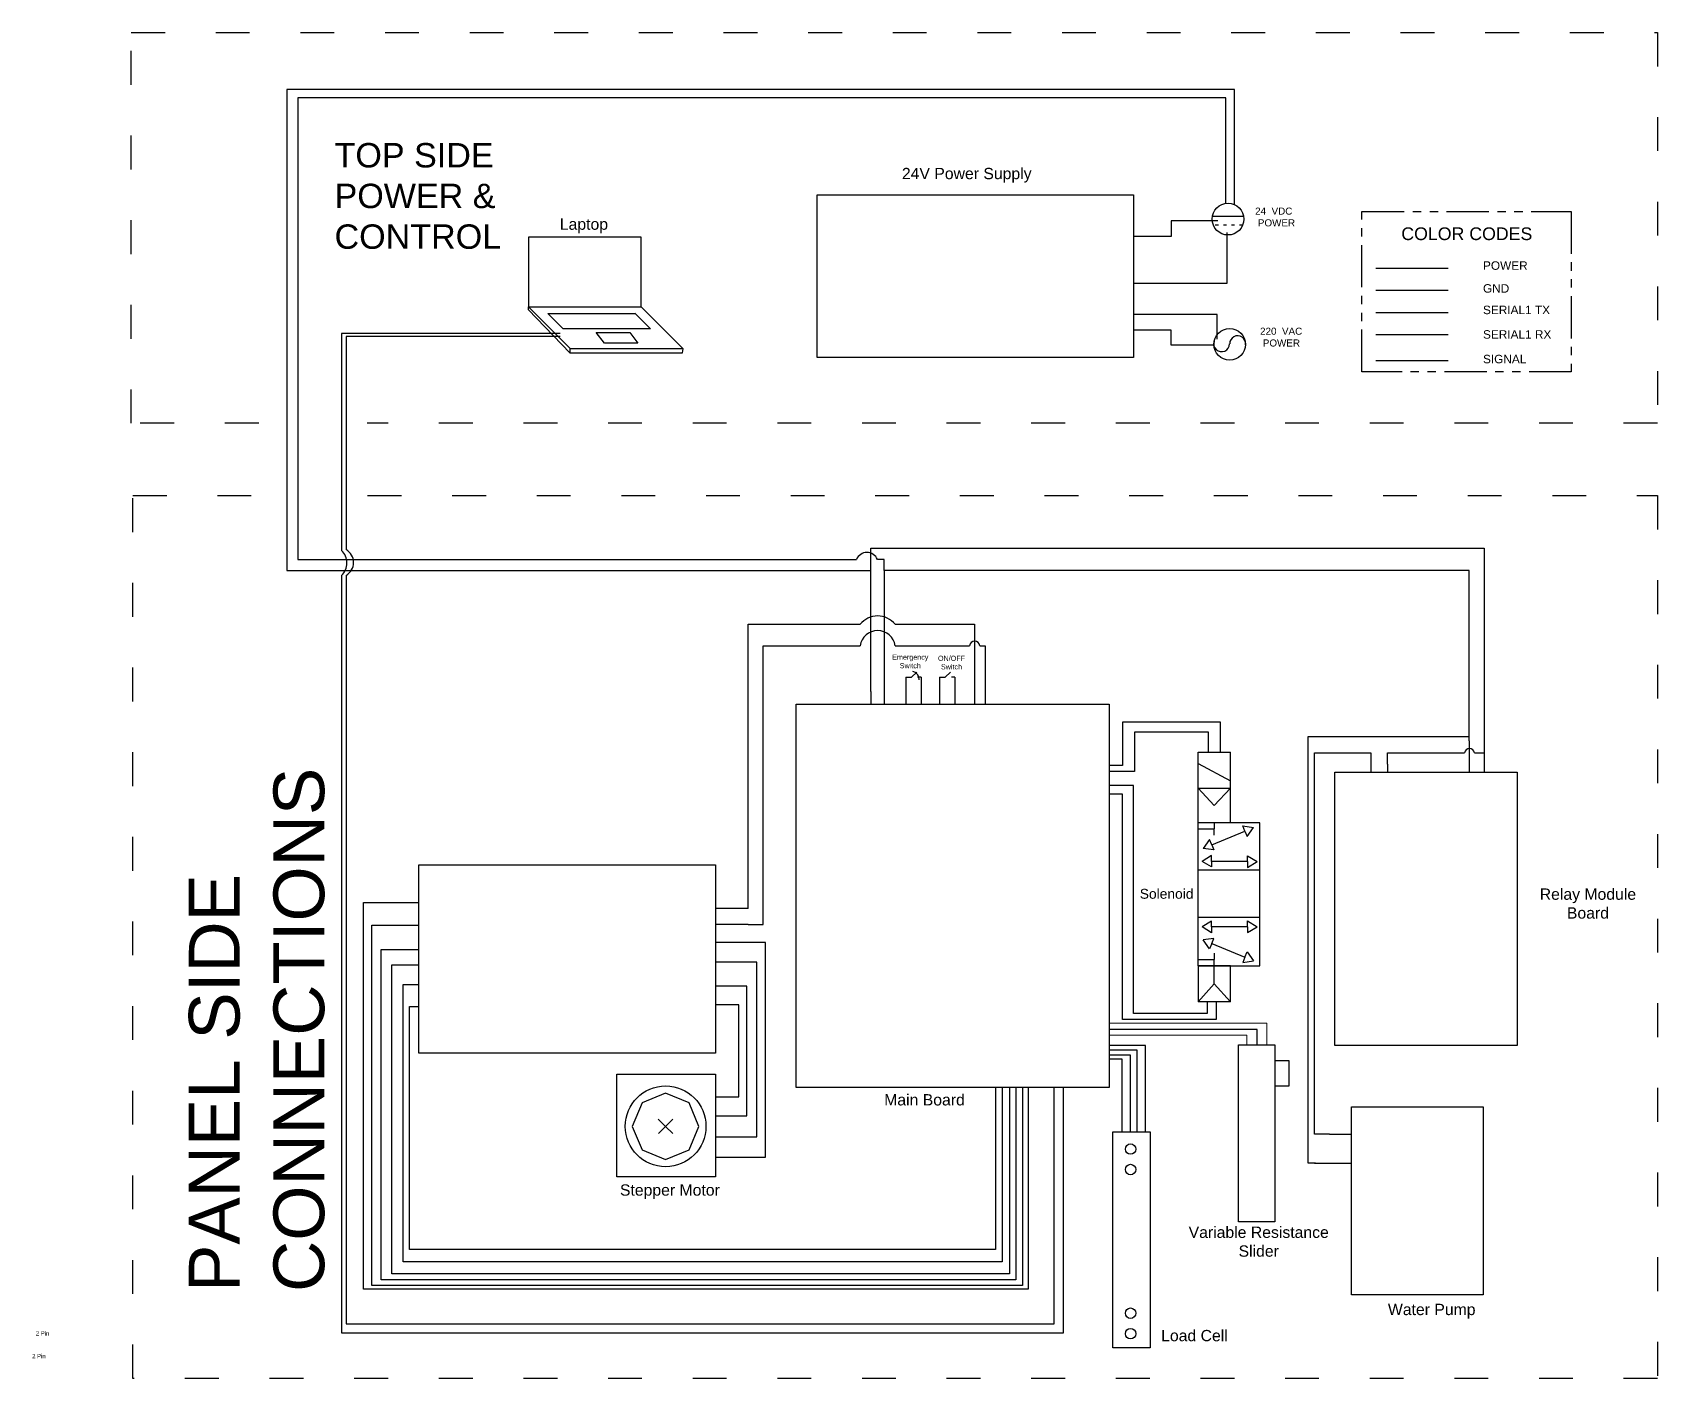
# Model space of a CAD drawing. Header units: inches. Extents: x -323 to 11534, y -531 to 5622.
# Drawn here: x 5773 to 11534, y 851 to 5622 of the extents above; entities that cross this region are included whole.
import ezdxf

# ---------------------------------------------------------------- set-up
doc = ezdxf.new("R2010")
doc.units = ezdxf.units.IN
doc.header["$LTSCALE"] = 5
doc.header["$MEASUREMENT"] = 0
doc.header["$XCLIPFRAME"] = 2
for name, pattern in [('ACAD_ISO02W100', [15, 12, -3]), ('ACAD_ISO03W100', [30, 12, -18]), ('CENTER2', [1.125, 0.75, -0.125, 0.125, -0.125]), ('PHANTOMX2', [5, 2.5, -0.5, 0.5, -0.5, 0.5, -0.5])]:
    doc.linetypes.add(name, pattern=pattern)
for name, color, linetype, lineweight in [('+power', 1, 'Continuous', 53), ('-power', 250, 'Continuous', 140), ('Arduino Rx', 152, 'Continuous', 140), ('Arduino Tx', 30, 'Continuous', 140), ('Camera feed', 6, 'Continuous', 140), ('Signal', 102, 'Continuous', 140)]:
    doc.layers.add(name, color=color, linetype=linetype, lineweight=lineweight)
doc.layers.add('Layer2', color=7, linetype='Continuous', true_color=0xffffff)
doc.styles.get("Standard").update_dxf_attribs({"font": 'arial.ttf'})
picture_1 = doc.add_image_def('image1.png', size_in_pixel=(2560, 1755))
picture_2 = doc.add_image_def('image2.png', size_in_pixel=(2560, 1755))
picture_3 = doc.add_image_def('image3.jpg', size_in_pixel=(960, 720))
picture_4 = doc.add_image_def('image4.png', size_in_pixel=(526, 334))
picture_5 = doc.add_image_def('image5.png', size_in_pixel=(348, 305))

msp = doc.modelspace()

# ---------------------------------------------------------------- linework, layer by layer
at = {"layer": '+power', "linetype": 'Continuous', "lineweight": 30, "ltscale": 10}
for p, q in [((10033.9, 5419.7), (6674.6, 5419.7)), ((6674.6, 5419.7), (6674.6, 3787.4)), ((10033.9, 5011.9), (10033.9, 5419.7)), ((9975.6, 4954.8), (9810, 4954.8)), ((9810, 4954.8), (9810, 4898.9)), ((9810, 4898.9), (9676.7, 4898.9)), ((9972.9, 4622.9), (9676.7, 4622.9)), ((9972.9, 4535), (9972.9, 4622.9)), ((6674.6, 3787.4), (6674.6, 3715.2)), ((8745.2, 3286.1), (8745.2, 3794.3)), ((8745.2, 3794.3), (10918.7, 3794.3)), ((10918.7, 3794.3), (10918.7, 3000.3)), ((6674.6, 3715.2), (8745.2, 3715.2)), ((8310, 2517.1), (8310, 3524.4)), ((8310, 3524.4), (8707, 3524.4)), ((8831.2, 3524.4), (9112, 3524.4)), ((9112, 3524.4), (9112, 3241.1)), ((8745.2, 3286.1), (8745.2, 3241.1)), ((8868.7, 3336.9), (8868.7, 3241.1)), ((8923, 3336.9), (8923, 3241.1)), ((8988.1, 3336.9), (8988.1, 3241.1)), ((9042.5, 3336.9), (9042.5, 3241.1)), ((10317.3, 1717.4), (10317.3, 3069.1)), ((10317.3, 3069.1), (10517, 3069.1)), ((10517, 3069.1), (10517, 3000.3)), ((10577.1, 3028.6), (10577.1, 3069.1)), ((10577.1, 3069.1), (10849.1, 3069.1)), ((10885.4, 3069.1), (10918.7, 3069.1)), ((10577.1, 3028.6), (10577.1, 3000.3)), ((8310, 2517.1), (8194.7, 2517.1)), ((10370.5, 1717.4), (10317.3, 1717.4)), ((10370.5, 1717.4), (10449.5, 1717.4))]:
    msp.add_line(p, q, dxfattribs=at)
at = {"layer": '+power', "color": 1, "linetype": 'Continuous', "lineweight": 30}
msp.add_line((10535.2, 4786.6), (10791.6, 4786.6), dxfattribs=at)
at = {"layer": '+power', "linetype": 'Continuous', "lineweight": 18, "ltscale": 10}
for p, q in [((10148.4, 2110), (9589.5, 2110)), ((10148.4, 2034), (10148.4, 2110))]:
    msp.add_line(p, q, dxfattribs=at)
at = {"layer": '+power', "linetype": 'Continuous', "lineweight": 30, "ltscale": 10}
for centre, radius, start, end in [((8769.1, 3473.5), 80.3, 39.34303, 140.65697), ((10867.3, 3064.9), 18.6, 12.84865, 167.15135)]:
    msp.add_arc(centre, radius, start, end, dxfattribs=at)
at = {"layer": '-power', "linetype": 'Continuous', "lineweight": 30, "ltscale": 10}
for p, q in [((10003.2, 5390.4), (6713.5, 5390.4)), ((6713.5, 5390.4), (6713.5, 3754.2)), ((10003.2, 5016.1), (10003.2, 5390.4)), ((10007.5, 4913.7), (10007.5, 4732.8)), ((10007.5, 4732.8), (9676.7, 4732.8)), ((9809.1, 4567.3), (9676.7, 4567.3)), ((9809.1, 4514), (9809.1, 4567.3)), ((9960.8, 4514), (9809.1, 4514)), ((6713.5, 3754.2), (8694.2, 3754.2)), ((8791.9, 3754.2), (8768.3, 3754.2)), ((8791.9, 3715.3), (8791.9, 3754.2)), ((10866.3, 3715.3), (8791.9, 3715.3)), ((8791.9, 3715.3), (8791.9, 3241.1)), ((10866.3, 3111.2), (10866.3, 3715.3)), ((8363.3, 2460), (8363.3, 3448.3)), ((8363.3, 3448.3), (8707, 3448.3)), ((8831.2, 3448.3), (9094.6, 3448.3)), ((9131.7, 3448.3), (9150.7, 3448.3)), ((9150.7, 3448.3), (9150.7, 3241.1)), ((10295.3, 1614), (10295.3, 3126.9)), ((10295.3, 3126.9), (10866.3, 3126.9)), ((10866.3, 3111.2), (10866.3, 3000.3)), ((6946.9, 1167.6), (6946.9, 2537.8)), ((6946.9, 2537.8), (7032.6, 2537.8)), ((7032.6, 2537.8), (7143.2, 2537.8)), ((8310, 2460), (8194.7, 2460)), ((8310, 2460), (8363.3, 2460)), ((7009.3, 2372.1), (7143.2, 2372.1)), ((7009.3, 1201.2), (7009.3, 2372.1)), ((7087.1, 2247.9), (7143.2, 2247.9)), ((7087.1, 1264.2), (7087.1, 2247.9)), ((9210.1, 1881.8), (9210.1, 1771.2)), ((9258.6, 1882.5), (9258.6, 1771.9)), ((9302.5, 1882.3), (9302.5, 1771.6)), ((9210.1, 1771.2), (9210.1, 1264.2)), ((9258.6, 1771.9), (9258.6, 1201.2)), ((9302.5, 1771.6), (9302.5, 1167.6)), ((10321.9, 1614), (10295.3, 1614)), ((10317.3, 1614), (10449.5, 1614)), ((9210.1, 1264.2), (7087.1, 1264.2)), ((9302.5, 1167.6), (6946.9, 1167.6)), ((9258.6, 1201.2), (7009.3, 1201.2))]:
    msp.add_line(p, q, dxfattribs=at)
at = {"layer": '-power', "linetype": 'Continuous', "lineweight": 30}
msp.add_line((10535.2, 4708.2), (10791.6, 4708.2), dxfattribs=at)
at = {"layer": '-power', "linetype": 'Continuous', "lineweight": 18, "ltscale": 10}
for p, q in [((10077.6, 2068.3), (9589.5, 2068.3)), ((10077.6, 2034), (10077.6, 2068.3))]:
    msp.add_line(p, q, dxfattribs=at)
at = {"layer": '-power', "linetype": 'Continuous', "lineweight": 30, "ltscale": 10}
for centre, radius, start, end in [((8731.3, 3738.6), 40.2, 22.75317, 157.24683), ((8769.1, 3439.5), 62.7, 8.08602, 171.91398), ((9113.2, 3445.5), 18.8, 8.74047, 171.25953)]:
    msp.add_arc(centre, radius, start, end, dxfattribs=at)
at = {"linetype": 'Continuous', "lineweight": 30}
for p, q in [((10066.7, 4969.9), (9955.9, 4969.9)), ((7930.5, 4896), (7531.1, 4896)), ((7531.1, 4896), (7531.1, 4649.6)), ((7930.5, 4839.6), (7930.5, 4896)), ((7930.5, 4649.5), (7930.5, 4839.6)), ((7530.9, 4638.5), (7531.2, 4649.5)), ((7678.5, 4486.8), (7530.9, 4638.5)), ((7679.9, 4500.9), (7531.2, 4649.5)), ((7531.2, 4649.5), (7930.5, 4649.5)), ((7654.8, 4571.4), (7600.1, 4626)), ((7600.1, 4626), (7908.6, 4626)), ((7907.9, 4626.7), (7963.4, 4571.4)), ((7930.5, 4649.5), (8079.5, 4500.9)), ((7963.4, 4571.4), (7654.8, 4571.4)), ((7771.1, 4558.6), (7890.6, 4558.6)), ((7800.8, 4520.9), (7771.1, 4558.6)), ((7890.6, 4558.6), (7919.3, 4520.9)), ((8079.5, 4500.9), (7678.5, 4500.9)), ((7678.5, 4500.9), (7678.5, 4486.8)), ((7919.3, 4520.9), (7800.8, 4520.9)), ((8077.7, 4486.8), (8079.5, 4500.9)), ((10017.2, 4518.5), (10016.6, 4518.5)), ((7678.5, 4486.8), (8077.7, 4486.8)), ((9905, 2902.2, -84), (9905, 3071.1, -84)), ((9905, 3071.1, -84), (10020.2, 3071.1, -84)), ((10020.2, 2820.8, -84), (10020.2, 3071.1, -84)), ((9905, 3031.2, -84), (10020.2, 2970, -84)), ((9905, 2943.5, -84), (9962.6, 2882.1, -84)), ((9905, 2943.5, -84), (10020.2, 2943.5, -84)), ((10020.2, 2943.5, -84), (9962.6, 2882.1, -84)), ((9905, 2313.1, -84), (9905, 2902.2, -84)), ((9916, 2820.8, -84), (9905, 2820.8, -84)), ((9905, 2799.3, -84), (9933.3, 2799.3, -84)), ((10124.5, 2820.8, -84), (9916, 2820.8, -84)), ((9933.3, 2799.3, -84), (9962.6, 2799.3, -84)), ((9953.7, 2742.4, -84), (10071, 2791.5, -84)), ((9962.6, 2822.3, -84), (9962.6, 2799.3, -84)), ((9962.6, 2822.3, -84), (9962.6, 2799.3, -84)), ((9962.6, 2822.3, -84), (9962.6, 2799.3, -84)), ((9962.6, 2776.3, -84), (9962.6, 2799.3, -84)), ((10071.2, 2791.6, -84), (10063.6, 2809.7, -84)), ((10063.6, 2809.7, -84), (10102.1, 2804.6, -84)), ((10071.2, 2791.6, -84), (10079.4, 2772.1, -84)), ((10079.4, 2772.1, -84), (10102.1, 2804.6, -84)), ((10124.5, 2313.1, -84), (10124.5, 2820.8, -84)), ((9945.5, 2761.9, -84), (9922.8, 2729.4, -84)), ((9961.3, 2724.3, -84), (9922.8, 2729.4, -84)), ((9953.7, 2742.4, -84), (9945.5, 2761.9, -84)), ((9953.7, 2742.4, -84), (9961.3, 2724.3, -84)), ((9916, 2652.7, -84), (9905, 2652.7, -84)), ((10124.5, 2652.7, -84), (9916, 2652.7, -84)), ((9953.2, 2704.8, -84), (9919.7, 2683.6, -84)), ((9953.2, 2664.1, -84), (9919.7, 2683.6, -84)), ((9953.2, 2683.6, -84), (9953.2, 2704.8, -84)), ((9953.2, 2683.6, -84), (9953.2, 2664.1, -84)), ((10080.6, 2683.6, -84), (9953.4, 2683.6, -84)), ((10080.6, 2683.6, -84), (10080.6, 2703.2, -84)), ((10080.6, 2703.2, -84), (10114.1, 2683.6, -84)), ((10080.6, 2683.6, -84), (10080.6, 2662.4, -84)), ((10080.6, 2662.4, -84), (10114.1, 2683.6, -84)), ((9916, 2484.7, -84), (9905, 2484.7, -84)), ((10124.5, 2484.7, -84), (9916, 2484.7, -84)), ((9953.2, 2471.4, -84), (9919.7, 2451.8, -84)), ((9953.2, 2430.6, -84), (9919.7, 2451.8, -84)), ((9953.2, 2451.8, -84), (9953.2, 2471.4, -84)), ((9953.2, 2451.8, -84), (9953.2, 2430.6, -84)), ((10080.6, 2451.8, -84), (9953.4, 2451.8, -84)), ((10080.6, 2451.8, -84), (10080.6, 2473, -84)), ((10080.6, 2473, -84), (10114.1, 2451.8, -84)), ((10080.6, 2451.8, -84), (10080.6, 2432.3, -84)), ((10080.6, 2432.3, -84), (10114.1, 2451.8, -84)), ((9961.3, 2411.1, -84), (9922.8, 2406, -84)), ((9945.5, 2373.5, -84), (9922.8, 2406, -84)), ((9953.7, 2393.1, -84), (9945.5, 2373.5, -84)), ((9953.7, 2393.1, -84), (9961.3, 2411.1, -84)), ((9953.7, 2393.1, -84), (10071, 2343.9, -84)), ((10071.2, 2343.8, -84), (10079.4, 2363.3, -84)), ((10079.4, 2363.3, -84), (10102.1, 2330.8, -84)), ((9905, 2336.1, -84), (9933.3, 2336.1, -84)), ((9905, 2313.1, -84), (9905, 2196.6, -84)), ((10020.2, 2313.1, -84), (9905, 2313.1, -84)), ((9905, 2313.1, -84), (10124.5, 2313.1, -84)), ((9933.3, 2336.1, -84), (9962.6, 2336.1, -84)), ((9962.6, 2359.1, -84), (9962.6, 2336.1, -84)), ((9962.6, 2313.1, -84), (9962.6, 2336.1, -84)), ((9962.6, 2313.1, -84), (9962.6, 2336.1, -84)), ((9962.6, 2313.1, -84), (9962.6, 2336.1, -84)), ((9962.6, 2249.6, -84), (9962.6, 2313.1, -84)), ((10020.2, 2186.1, -84), (10020.2, 2313.1, -84)), ((10071.2, 2343.8, -84), (10063.6, 2325.8, -84)), ((10063.6, 2325.8, -84), (10102.1, 2330.8, -84)), ((9905, 2186.1), (9962.6, 2249.6, -42)), ((10020.2, 2186.1, -84), (9962.6, 2249.6, -84)), ((9905, 2196.6, -84), (9905, 2186.1, -84)), ((10020.2, 2186.1, -84), (9905, 2186.1, -84)), ((8017.3, 1744.7), (7991.6, 1769.7)), ((8017.3, 1744.7), (7992.3, 1719.1)), ((8017.3, 1744.7), (8042.6, 1770)), ((8017.3, 1744.7), (8042.6, 1719.4))]:
    msp.add_line(p, q, dxfattribs=at)
at = {"linetype": 'ACAD_ISO03W100', "lineweight": 30, "ltscale": 0.19}
msp.add_line((10063.1, 4938.6), (9959.5, 4938.6), dxfattribs=at)
at = {"linetype": 'Continuous', "lineweight": 30, "ltscale": 10}
for p, q in [((8889.3, 3336.9), (8908.3, 3354.9)), ((9008.8, 3336.9), (9027.8, 3354.9)), ((8868.7, 3336.9), (8889.3, 3336.9)), ((8923, 3336.9), (8910.9, 3336.9)), ((8988.1, 3336.9), (9008.8, 3336.9)), ((9042.5, 3336.9), (9030.4, 3336.9)), ((10048.5, 2034), (10177.1, 2034)), ((10048.5, 1406.3), (10048.5, 2034)), ((10177.1, 2034), (10177.1, 1406.3)), ((10177.1, 1978.2), (10226.4, 1978.2)), ((10226.4, 1978.2), (10226.4, 1887.5)), ((7845, 1929.5), (8194.7, 1929.5)), ((7845, 1566), (7845, 1929.5)), ((8194.7, 1929.5), (8194.7, 1590.5)), ((10226.4, 1887.5), (10177.1, 1887.5)), ((9603.1, 959.9), (9603.1, 1725.4)), ((9603.1, 1725.4), (9735.6, 1725.4)), ((9735.6, 1725.4), (9735.6, 959.9)), ((8194.7, 1566), (7845, 1566)), ((8194.7, 1590.5), (8194.7, 1566)), ((10177.1, 1406.3), (10048.5, 1406.3)), ((9735.6, 959.9), (9603.1, 959.9))]:
    msp.add_line(p, q, dxfattribs=at)
at = {"linetype": 'ACAD_ISO03W100', "lineweight": 30, "ltscale": 2}
for points in [[(6575.3, 4236.7), (6122.9, 4236.7), (6122.9, 5622.1), (11533.7, 5622.1), (11533.7, 4236.7), (6959.1, 4236.7)], [(6960.9, 3980.8), (11533.7, 3980.8), (11533.7, 850.9), (6128.8, 850.9), (6128.8, 3980.8), (6577.1, 3980.8)]]:
    msp.add_lwpolyline(points, dxfattribs=at)
at = {"linetype": 'Continuous', "lineweight": 30}
msp.add_lwpolyline([(8017.3, 1627), (8100.5, 1661.5), (8135, 1744.7), (8100.5, 1828), (8017.3, 1862.4), (7934, 1828), (7899.5, 1744.7), (7934, 1661.5)], close=True, dxfattribs=at)
for centre, radius in [((10011.3, 4960.5), 56.2), ((10016.9, 4516.7), 56.2), ((8017.3, 1744.7), 143.1)]:
    msp.add_circle(centre, radius, dxfattribs=at)
at = {"linetype": 'Continuous', "lineweight": 30, "ltscale": 10}
for centre in [(9665.9, 1664.2), (9665.9, 1591.6), (9665.9, 1082.2), (9665.9, 1009.7)]:
    msp.add_circle(centre, 18.6, dxfattribs=at)
at = {"linetype": 'Continuous', "lineweight": 30}
for centre, start, end in [((9988.5, 4518.8), 161.68792, 359.35398), ((10045.2, 4518.8), 352.08185, 180.64602)]:
    msp.add_arc(centre, 28.1, start, end, dxfattribs=at)
at = {"linetype": 'Continuous', "lineweight": 30, "ltscale": 10}
msp.add_arc((8887.8, 3328.9), 28.6, 357.86413, 77.54131, dxfattribs=at)
at = {"layer": 'Arduino Rx', "linetype": 'Continuous', "lineweight": 30}
msp.add_line((10535.2, 4629.7), (10791.6, 4629.7), dxfattribs=at)
at = {"layer": 'Arduino Rx', "linetype": 'Continuous', "lineweight": 30, "ltscale": 10}
for p, q in [((7643.9, 4555.3), (6868.4, 4555.3)), ((6868.4, 4555.3), (6868.4, 3786)), ((6868.4, 3697.7), (6868.4, 3666.8)), ((6868.4, 3666.8), (6868.4, 1013)), ((9428.1, 1013), (9428.1, 1882.3)), ((6868.4, 1013), (9428.1, 1013))]:
    msp.add_line(p, q, dxfattribs=at)
at = {"layer": 'Arduino Rx', "color": 18, "linetype": 'PHANTOMX2', "lineweight": 30, "ltscale": 12, "true_color": 0x000000}
msp.add_lwpolyline([(10486.1, 4987.8), (11228.2, 4987.8), (11228.2, 4418.8), (10486.1, 4418.8)], close=True, dxfattribs=at)
at = {"layer": 'Arduino Rx', "linetype": 'Continuous', "lineweight": 30, "ltscale": 10}
msp.add_arc((6827.2, 3741.8), 60.4, 313.04998, 46.95002, dxfattribs=at)
at = {"layer": 'Arduino Tx', "linetype": 'Continuous', "lineweight": 30}
msp.add_line((10535.2, 4551.3), (10791.6, 4551.3), dxfattribs=at)
at = {"layer": 'Arduino Tx', "linetype": 'Continuous', "lineweight": 30, "ltscale": 10}
for p, q in [((7644, 4544.3), (6885.4, 4544.3)), ((6885.4, 4544.3), (6885.4, 3789.1)), ((6885.4, 3697.7), (6885.4, 3667.6)), ((6885.4, 3667.6), (6885.4, 1044.9)), ((9395.4, 1044.9), (9395.4, 1882.3)), ((6885.4, 1044.9), (9395.4, 1044.9))]:
    msp.add_line(p, q, dxfattribs=at)
msp.add_arc((6858.3, 3743.4), 53.1, 300.61853, 59.38147, dxfattribs=at)
at = {"layer": 'Signal', "linetype": 'Continuous', "lineweight": 30}
msp.add_line((10535.2, 4459.8), (10791.6, 4459.8), dxfattribs=at)
at = {"layer": 'Signal', "linetype": 'Continuous', "lineweight": 30, "ltscale": 10}
for p, q in [((9985.1, 3177.6), (9636.8, 3177.6)), ((9636.8, 3177.6), (9636.8, 3023.6)), ((9985.1, 3071.1), (9985.1, 3177.6)), ((9941.7, 3142), (9680.1, 3142)), ((9680.1, 3142), (9680.1, 3002.1)), ((9941.7, 3071.1), (9941.7, 3142)), ((9636.8, 3023.6), (9589.5, 3023.6)), ((9680.1, 3002.1), (9589.5, 3002.1)), ((9676.5, 2952.9), (9589.5, 2952.9)), ((9676.5, 2144.3), (9676.5, 2952.9)), ((9636.8, 2922.4), (9589.5, 2922.4)), ((9636.8, 2123.2), (9636.8, 2922.4)), ((6976.4, 2451.4), (6976.4, 2458)), ((6976.4, 2458), (7032.6, 2458)), ((6976.4, 1180.7), (6976.4, 2451.4)), ((7032.6, 2458), (7143.2, 2458)), ((8371.8, 2396.5), (8194.7, 2396.5)), ((8371.8, 1635.9), (8371.8, 2396.5)), ((7046.7, 2317.3), (7143.2, 2317.3)), ((7046.7, 1222.2), (7046.7, 2317.3)), ((8340.5, 2326.8), (8194.7, 2326.8)), ((8340.5, 1707.6), (8340.5, 2326.8)), ((8305.9, 2241.7), (8194.7, 2241.7)), ((8305.9, 1782), (8305.9, 2241.7)), ((7109.2, 2169.6), (7143.2, 2169.6)), ((7109.2, 1308), (7109.2, 2169.6)), ((8277.1, 2174.9), (8194.7, 2174.9)), ((8277.1, 1849.7), (8277.1, 2174.9)), ((9937, 2144.3), (9676.5, 2144.3)), ((9937, 2186.1), (9937, 2144.3)), ((9969.1, 2186.1), (9969.1, 2123.2)), ((10114.5, 2088.5), (9589.5, 2088.5)), ((9969.1, 2123.2), (9636.8, 2123.2)), ((10114.5, 2034), (10114.5, 2088.5)), ((9718.9, 2031), (9589.5, 2031)), ((9718.9, 1725.4), (9718.9, 2031)), ((9689, 2015), (9589.5, 2015)), ((9665.9, 1996.7), (9589.5, 1996.7)), ((9636.1, 1982.7), (9589.5, 1982.7)), ((9636.1, 1725.4), (9636.1, 1982.7)), ((9665.9, 1725.4), (9665.9, 1996.7)), ((9689, 1725.4), (9689, 2015)), ((8194.7, 1849.7), (8277.1, 1849.7)), ((9186.5, 1882.5), (9186.5, 1771.9)), ((9236.4, 1882.5), (9236.4, 1771.9)), ((9282.2, 1881.2), (9282.2, 1770.5)), ((8194.7, 1782), (8305.9, 1782)), ((9186.5, 1771.9), (9186.5, 1308)), ((9236.4, 1771.9), (9236.4, 1222.2)), ((9282.2, 1770.5), (9282.2, 1180.7)), ((8194.7, 1707.6), (8340.5, 1707.6)), ((8194.7, 1635.9), (8371.8, 1635.9)), ((9186.5, 1308), (7109.2, 1308)), ((9236.4, 1222.2), (7046.7, 1222.2)), ((9282.2, 1180.7), (6976.4, 1180.7))]:
    msp.add_line(p, q, dxfattribs=at)

# ---------------------------------------------------------------- texts
at = {"layer": '+power', "linetype": 'Continuous', "lineweight": 30, "attachment_point": 1}
for s, width, gutter_width, insert, char_height in [('{\\C256;\\c0;24V Power Supply}', 460.592, 1, (8855.1, 5142.2), 40), ('{\\C256;\\c0;Laptop}', 460.592, 1, (7642.5, 4962.8), 40), ('\\pxqc;{\\C256;\\c0;Emergency ^JSwitch}', 109.335, 0.454, (8830.2, 3416.9), 18.146), ('\\pxqc;{\\C256;\\c0;ON/OFF^JSwitch}', 109.335, 0.454, (8976.3, 3412.9), 18.146), ('{\\C256;\\c0;Solenoid}', 211.083, 0.876, (9698.3, 2586.5), 35.032), ('\\pxqc;{\\C256;\\c0;Relay Module Board}', 407.941, 1, (11083.1, 2587.8), 40), ('{\\C256;\\c0;Main Board}', 307.723, 1, (8792.4, 1858.8), 40), ('{\\C256;\\c0;Stepper Motor}', 411.549, 1, (7855.6, 1539), 40), ('\\pxqc;{\\C256;\\c0;Variable Resistance\\PSlider}', 503.29, 1, (9868.4, 1389.3), 40), ('{\\C256;\\c0;Water Pump}', 373.884, 1, (10578.1, 1115.6), 40), ('{\\C256;\\c0;Load Cell}', 241.016, 1, (9774.2, 1023), 40)]:
    msp.add_mtext_dynamic_manual_height_columns(s, width=width, gutter_width=gutter_width, heights=[0], dxfattribs=dict(at, insert=insert, char_height=char_height))
at = {"layer": '-power', "color": 1, "linetype": 'CENTER2', "lineweight": 30, "char_height": 30, "attachment_point": 1}
for s, width, insert in [('{\\C256;\\c0;POWER}', 173.335, (10915.1, 4810.9)), ('{\\C256;\\c0;GND}', 173.335, (10915.1, 4729.9)), ('{\\C256;\\c0;SERIAL1 TX}', 273.144, (10915.1, 4653.7)), ('{\\C256;\\c0;SERIAL1 RX}', 291.932, (10915.1, 4566.8)), ('{\\C256;\\c0;SIGNAL}', 173.335, (10915.1, 4479.6))]:
    msp.add_mtext_dynamic_manual_height_columns(s, width=width, gutter_width=1, heights=[0], dxfattribs=dict(at, insert=insert))
at = {"linetype": 'Continuous', "lineweight": 30, "char_height": 25, "attachment_point": 1}
for s, width, insert in [('24  VDC \\P POWER', 139.142, (10107.3, 5001.5)), ('220  VAC \\P POWER', 171.943, (10124.8, 4575.7))]:
    msp.add_mtext_dynamic_manual_height_columns(s, width=width, gutter_width=8.03, heights=[0], dxfattribs=dict(at, insert=insert))
at = {"layer": 'Arduino Rx', "linetype": 'ACAD_ISO02W100', "lineweight": 30, "insert": (10857.7, 4908.4), "char_height": 45, "attachment_point": 5}
msp.add_mtext_dynamic_manual_height_columns('{\\C256;\\c0;COLOR CODES}', width=518.77, gutter_width=1, heights=[0], dxfattribs=at)
at = {"layer": 'Camera feed', "linetype": 'Continuous', "lineweight": 30, "insert": (6843.8, 5230.3), "char_height": 86.512, "attachment_point": 1}
msp.add_mtext_dynamic_manual_height_columns('{\\C256;\\c0;TOP SIDE ^JPOWER & CONTROL}', width=715.764, gutter_width=0.481, heights=[0], dxfattribs=at)
at = {"layer": 'Camera feed', "linetype": 'Continuous', "lineweight": 30, "insert": (6327.3, 1157.7), "char_height": 180, "attachment_point": 1, "rotation": 90}
msp.add_mtext_dynamic_manual_height_columns('{\\C256;\\c0;PANEL SIDE CONNECTIONS}', width=1772.593, gutter_width=1, heights=[0], dxfattribs=at)
at = {"layer": 'Layer2', "color": 7, "linetype": 'Continuous', "lineweight": 30, "true_color": 0xffffff, "char_height": 15, "attachment_point": 6}
for insert in [(5832.8, 1010.7), (5819.8, 930.3)]:
    msp.add_mtext_dynamic_manual_height_columns('2 Pin', width=51.442, gutter_width=5, heights=[32.8], dxfattribs=dict(at, insert=insert))

# ---------------------------------------------------------------- pictures from other files: only their frames are drawn
at = {"linetype": 'Continuous', "lineweight": 30, "ltscale": 10}
image = msp.add_image(picture_3, insert=(8393.1, 4254.3), size_in_units=(1486.1, 1114.6), dxfattribs=at)
image.set_boundary_path([(104.17, 207.42), (828.69, 580.14)])
image.dxf.flags = 15
image = msp.add_image(picture_2, insert=(7977.1, 1816.5), size_in_units=(2152.1, 1475.4), rotation=0, dxfattribs=at)
image.set_boundary_path([(598.76, 59.96), (1917.46, 1676.31)])
image.dxf.flags = 15
image = msp.add_image(picture_1, insert=(11636.1, 3138.8), size_in_units=(1847.8, 1266.8), rotation=180, dxfattribs=at)
image.set_boundary_path([(831.4, 219.33), (1726.4, 1562.57)])
image.dxf.flags = 15
image = msp.add_image(picture_4, insert=(7143.2, 2004.3), size_in_units=(1051.5, 667.7), dxfattribs=at)
image.dxf.flags = 15
image = msp.add_image(picture_5, insert=(10283.6, 1146.9), size_in_units=(833.1, 730.1), dxfattribs=at)
image.set_boundary_path([(68.8, 25.69), (263.6, 304.5)])
image.dxf.flags = 15

doc.saveas('drawing.dxf')
